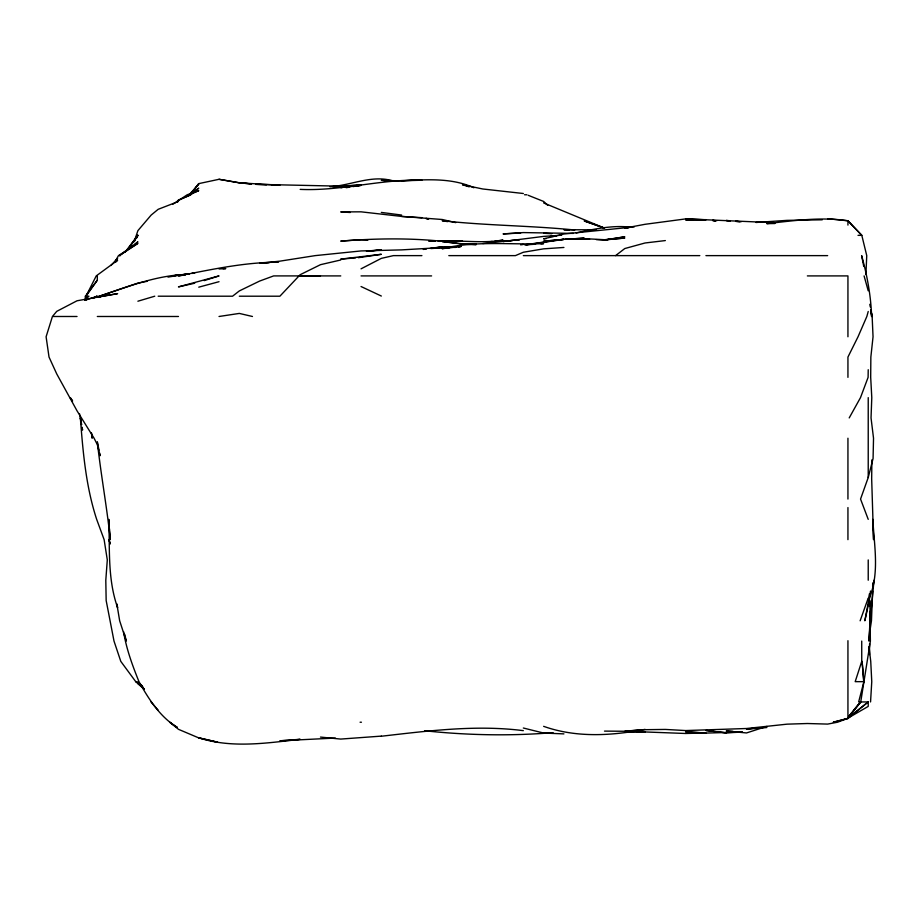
<?xml version="1.0" encoding="UTF-8"?>
<svg xmlns="http://www.w3.org/2000/svg" width="922" height="922" viewBox="0 0 922 922"><rect width="100%" height="100%" fill="white"/><g stroke="black" fill="none" stroke-linecap="round" stroke-linejoin="round"><path stroke-width="1.38" d="M872.65 591.037L871.463 620.794L870.011 630.268M872.673 586.98L872.696 582.923M869.481 654.608L869.584 643.787M871.889 459.848L871.67 478.783L873.56 539.647L872.869 519.363C874.137 546.481 880.13 574.729 868.224 600.51L869.446 593.745M868.224 369.722L868.098 377.352L860.491 397.636L849.208 417.92M865.908 274.56L866.749 255.625L861.805 235.34L847.94 220.773C820.972 216.658 793.681 220.738 766.793 223.631L774.906 223.516M869.734 626.199L868.939 641.078L870.38 620.794L869.757 600.51L869.826 605.915M869.872 623.503L874.021 580.226M97.317 275.909L97.317 280.184L85.389 296.204L85.112 300.261L97.317 296.204L93.514 298.025M868.443 601.755L864.836 620.794L869.308 600.51L870.506 591.037M85.792 300.261L86.242 296.204L85.504 300.261M869.895 611.332L870.391 641.078L860.733 701.942L847.94 718.48L833.269 722.226L847.94 718.319L868.224 701.942L868.224 706.402L847.94 718.157L850.061 714.734M134.485 240.746L137.885 230.661L151.173 215.056L158.181 209.306L178.465 201.457M868.224 519.363L860.549 499.067L868.224 477.515L873.076 458.499L873.526 438.215L871.036 417.92L871.786 397.636L870.691 377.352L870.852 357.068L873.042 336.772L872.143 316.488L870.841 309.723M863.707 681.658L862.093 661.374L863.902 681.658L858.647 701.942L868.224 701.942L847.94 718.157L850.971 713.57M868.224 311.475L866.841 316.488L858.036 336.772L847.94 357.068L847.94 377.352M136.571 238.049L137.413 235.34L134.243 241.679M860.134 620.794L868.224 598.113M115.02 261.825L118.454 255.625L137.885 243.373L119.491 255.625L120.402 255.625M86.645 294.936L96.234 275.909L117.601 260.246L115.573 262.205M136.56 237.876L137.885 235.34L124.966 252.248M116.218 260.753L117.601 258.229L110.917 265.513M86.806 295.063L97.317 280.184M191.061 193.655L198.749 183.628L219.033 179.294L239.328 182.81L251.499 183.939L239.328 182.81L219.033 179.294M191.914 192.652L198.749 183.628M850.66 713.962L860.641 701.942L853.38 710.562M190.082 193.712L198.749 184.204M340.76 259.981L320.476 264.683L300.18 274.698L279.896 296.204L239.328 296.204M84.939 300.272L88.904 296.204L85.389 296.204M134.785 244.607L137.885 241.852L119.491 255.625M191.557 193.943L198.749 188.169L190.819 193.943M615.596 255.625L624.782 248.548L645.066 242.982L665.35 240.573M172.829 204.258L187.235 194.761L198.749 190.67L190.981 194.185M361.044 268.832L381.339 258.367L393.406 255.625L421.907 255.625M93.122 298.025L96.833 296.204M847.94 718.319L837.522 722.226L827.645 724.093L807.361 723.516L787.077 724.162L746.497 728.507L685.645 730.558L665.35 729.429L645.066 729.694L624.782 731.261L604.498 731.111M765.433 726.847L746.497 732.944L726.213 731.042L732.978 731.307M98.377 297.207L101.558 296.204L97.317 297.161L117.601 293.634L77.033 300.779L56.738 311.359L52.427 316.488L46.1 336.772L49.027 357.068L56.738 373.929L77.033 410.832L94.079 438.215L97.317 444.611L100.06 455.722L99.599 452.944M204.165 280.611L219.033 275.909L178.465 286.88L194.692 283.227M137.885 301.217L154.758 296.204M198.749 287.168L219.033 281.694M167.965 277.096L189.287 273.65L178.465 275.194M576.181 232.92C594.356 229.048 612.853 224.853 631.547 227.296M189.287 273.938L178.465 275.263L185.23 274.894L178.465 275.909C211.438 269.57 244.779 262.125 278.548 262.24M147.359 281.268L137.885 283.112L97.317 296.907C123.928 288.102 150.286 277.476 178.465 274.917L172.437 275.909L176.044 275.482M431.381 248.594L442.191 246.704L430.021 248.433M346.165 187.696L348.873 187.258M352.93 186.601L361.044 185.287L340.76 187.569L361.044 185.391M645.066 729.36C611.551 735.791 576.319 737.969 543.634 726.34M219.033 316.488L239.328 313.422L252.455 316.488M520.642 244.86L523.339 244.468M526.047 244.883L563.918 239.363L543.634 241.195L563.918 239.409M425.964 249.009L423.256 249.389L425.964 249.147M755.971 727.907L746.497 729.21L766.793 727.539L766.793 726.409M482.771 243.512L519.282 239.685M774.906 222.732L685.645 218.906L645.066 224.3L624.782 228.103L628.839 227.688M191.983 273.419L194.692 273.073L191.983 273.327M524.699 244.837L563.918 239.167L584.202 238.625L604.498 239.708L624.782 238.049L604.498 239.939L624.782 236.804L604.498 240.1L596.373 239.639M455.722 247.015L442.191 248.71C475.602 240.492 509.705 244.895 543.634 243.639L540.926 243.823M329.938 186.74C351.155 185.529 372.396 174.212 393.51 181.115M488.176 241.956L492.233 241.449M494.941 241.115L503.055 240.112C481.952 243.696 460.712 239.835 439.494 241.368M369.157 251.257L381.339 249.781L366.46 251.187M381.339 736.24C428.407 730.858 476.017 724.623 523.339 730.65M432.729 248.433L461.127 246.439L401.623 249.885L361.044 250.934L315.186 255.625L279.896 261.156L259.612 263.3L269.074 262.805M333.995 186.693L338.051 186.267L332.646 186.682M512.528 240.538L503.055 241.529L543.634 236.401L561.625 235.191M516.585 240.112L519.282 239.835M455.722 246.854L442.191 248.225L448.956 247.845M546.331 238.556L543.634 238.833L563.918 234.015L634.244 226.893M381.339 736.113L340.76 739.075L320.476 737.081M624.782 731.261L641.009 729.74M553.096 732.644C510.373 736.136 467.212 735.318 424.616 730.743M335.354 186.728L361.044 184.942L340.76 186.175L255.555 184.319L266.377 184.884M550.388 236.47L555.805 236.032M355.638 257.906L340.76 259.117L381.339 254.299L358.347 257.687M563.918 247.453L543.634 248.848L523.339 252.248L515.41 255.625L448.807 255.625M526.047 244.826L535.521 244.192M551.748 236.481L555.805 236.216M566.627 239.236L584.202 238.13L565.267 239.282M223.089 268.763L225.798 268.59L219.033 268.959M335.354 738.061L279.896 740.792L300.18 739.306C266.723 743.109 231.434 748.549 198.749 737.796L217.684 742.198L198.749 737.9L178.465 729.314L169.752 722.226L177.37 727.481C160.036 716.97 148.638 698.991 138.968 681.658C132.457 665.477 126.326 648.892 123.571 631.616M520.642 233.012L503.055 233.911L523.339 232.586L573.38 233.404M726.213 732.84L705.929 730.455L726.213 732.875L742.441 732.045L705.929 733.082L685.645 731.849L705.929 732.978L685.645 733.486L630.187 731.4M755.971 222.479L787.077 220.358L822.24 219.805M569.323 239.247L589.619 239.259M438.134 241.195L462.487 240.999M320.476 275.909L299.016 275.909M455.722 247.177L442.191 247.35L455.722 247.396M705.929 219.655L685.645 219.885L705.929 219.736L685.645 218.906M300.18 189.379C341.082 191.269 381.028 178.937 421.907 180.216L401.623 180.827C425.803 179.686 451.227 177.439 473.896 187.754M524.526 194.761L526.888 194.761M858.025 235.34L861.805 235.34L847.94 220.807L827.645 218.698M523.339 255.625L699.821 255.625M705.929 255.625L827.645 255.625M340.76 275.909L273.661 275.909L259.612 281.072L239.328 290.926L232.563 296.204L158.181 296.204M361.044 275.909L431.6 275.909M807.361 275.909L847.94 275.909L847.94 336.772M53.165 316.488L77.033 316.488M97.317 316.488L178.465 316.488M863.902 681.658L855.19 681.658L861.747 661.374L861.724 641.078M870.552 701.942L871.763 681.658L870.737 661.374L868.973 646.495M360.087 722.226L361.436 722.226M624.782 731.93L645.066 731.953L636.952 731.607M463.835 244.146L476.006 244.342M476.006 244.399L462.487 244.111L476.006 244.779M596.373 229.82L563.918 229.728L569.323 230.016M435.438 241.115L428.672 240.953L434.078 241.103M439.494 241.195L455.722 241.737M271.783 185.034L279.896 185.264L239.328 182.833M476.006 244.238L462.487 243.834L442.191 241.529L461.127 243.95M401.623 180.931L381.339 180.286L388.093 181.161M563.918 733.889L543.634 733.059L523.339 728.011M630.187 731.307L634.244 731.492M543.634 233.266L551.748 233.715M350.222 212.498L340.76 211.922L361.044 211.83L401.623 216.428L442.191 219.494L455.722 222.628M401.623 216.428L421.907 217.673M367.809 240.204L361.044 239.708L340.76 241.103C374.493 238.464 408.492 237.83 442.191 241.299M574.74 230.004C530.599 225.579 486.263 225.613 442.191 220.704L447.608 221.637M730.27 220.842L726.213 220.485L730.27 220.761M739.744 221.695L735.687 221.326L741.092 221.787M523.339 193.505L482.771 188.987L462.487 184.734L469.24 186.855M712.694 220.381L716.751 220.773M381.339 212.417L401.612 215.056M425.964 218.479L428.672 219.01L425.964 218.456M604.498 228.068L584.202 220.946L604.498 228.126L543.634 202.921M528.168 195.28L543.634 201.445L547.726 205.329M361.044 286.523L381.339 296.043M135.741 681.658L142.668 686.878L135.741 681.658L120.794 661.374L114.005 641.078L106.157 600.51L105.8 580.226L107.298 559.931L104.128 539.647L96.672 519.363C85.884 486.378 82.992 452.264 80.352 417.92L81.597 424.685L79.499 413.724M137.885 683.801L144.293 689.137M142.161 686.671L137.885 682.937L141.942 686.729M141.942 685.714L137.885 681.658L144.235 689.126M150.978 701.942L158.181 710.24M72.504 400.943L70.245 397.636L72.538 400.943M110.306 543.703L108.888 539.647L110.26 543.703M864.087 275.909L868.224 290.81M124.724 634.324L126.268 641.078L119.664 620.794L116.933 604.44M99.023 450.167L97.317 441.834C100.867 474.542 106.917 506.904 110.317 539.647L109.511 528.825M863.764 266.446L861.632 255.625C867.164 275.482 870.933 295.847 871.613 316.488L870.944 312.431M869.792 304.318L870.322 307.026M82.035 427.393L82.554 430.101L82.093 427.393M117.013 604.071L117.601 607.644C107.494 579.108 109.868 548.97 108.819 519.363L109.222 524.768M91.416 432.798L92.165 438.215L91.958 434.158M868.224 397.636L868.224 477.515M868.224 559.931L868.224 580.226M847.94 220.773L847.94 225.095M847.94 438.215L847.94 499.067M847.94 507.561L847.94 539.647M847.94 640.698L847.94 718.48M137.885 235.34L129.034 247.741L137.885 235.387M178.465 200.132L176.563 202.264L178.465 200.155L190.866 194.761L178.465 200.132M461.127 246.335L458.43 246.67L461.127 246.301M627.49 227.25L624.782 227.031L627.49 227.25M715.391 220.807L712.694 220.496L715.391 220.819M872.143 316.488L870.841 311.083L872.143 316.488"/></g></svg>
